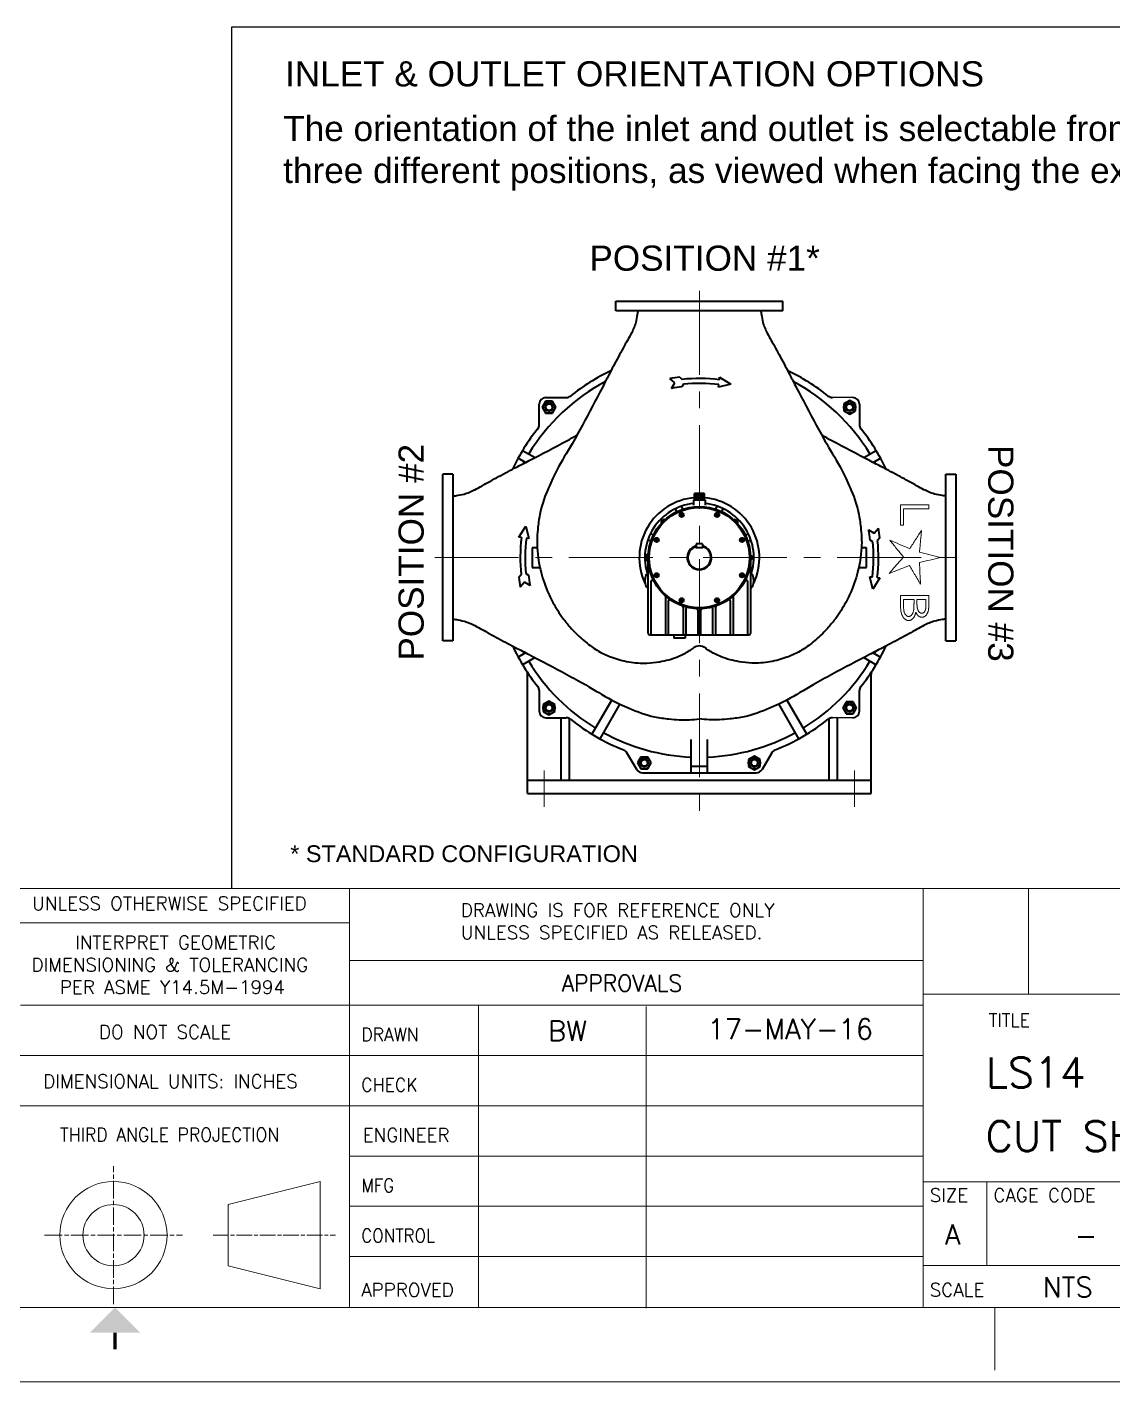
# Model space of a CAD drawing. Header units: inches. Extents: x 2 to 422, y -2 to 317.
# Drawn here: x 202.4 to 331.9, y -2.3 to 159.3 of the extents above; entities that cross this region are included whole.
import ezdxf
from ezdxf.enums import TextEntityAlignment as Align

# ---------------------------------------------------------------- set-up
doc = ezdxf.new("R2010")
doc.units = ezdxf.units.IN
doc.header["$MEASUREMENT"] = 0
doc.linetypes.add('CHAIN', pattern=[0.7087, 0.4724, -0.0591, 0.1181, -0.0591])
doc.linetypes.add('点画线', pattern=[16, 10, -2, 2, -2])
doc.layers.add('Title Block', color=7, linetype='Continuous')
doc.layers.add('TXT', color=7, linetype='Continuous')
doc.layers.add('中心线层', color=1, linetype='点画线', lineweight=18)
doc.layers.add('粗实线层', color=7, linetype='Continuous', lineweight=35)
doc.styles.add('ACANSTS', font='romans.shx', dxfattribs={"height": 1})
doc.styles.add('Roman', font='romans')
doc.styles.get("Standard").update_dxf_attribs({"font": 'arial.ttf'})

# ---------------------------------------------------------------- blocks, each defined once
blk = doc.blocks.new('Lone Star logo')
at = {"color": 7, "linetype": 'Continuous', "lineweight": 15}
for points in [[(0, 0), (-0.39, -1.5), (-0.78, -2.99), (-1.17, -4.47)], [(1.03, -4.5), (0.68, -3), (0.34, -1.5), (0, 0)], [(-11.2, -8.48), (-11.2, -6.49), (-11.2, -4.49), (-11.2, -2.48)], [(-10.36, -2.48), (-10.36, -4.28), (-10.36, -6.07), (-10.36, -7.86)], [(8.03, -8.48), (8.03, -6.48), (8.03, -4.48), (8.03, -2.48)], [(9.94, -3.1), (9.6, -3.1), (9.24, -3.1), (8.87, -3.1)], [(8.87, -3.1), (8.87, -3.74), (8.87, -4.38), (8.87, -5.02)], [(8.87, -5.02), (9.05, -5.02), (9.23, -5.02), (9.4, -5.02)], [(9.4, -5.63), (9.22, -5.63), (9.05, -5.63), (8.87, -5.63)], [(8.87, -5.63), (8.87, -6.38), (8.87, -7.12), (8.87, -7.86)], [(-6.89, -7.86), (-6.89, -8.07), (-6.89, -8.27), (-6.89, -8.48)], [(-1.89, -6.55), (-2.5, -7.98), (-3.11, -9.4), (-3.71, -10.79)], [(3.35, -10.91), (2.79, -9.48), (2.23, -8.05), (1.67, -6.61)]]:
    blk.add_open_spline(points, degree=3, dxfattribs=at)
for points, knots in [([(-11.2, -2.48), (-11.09, -2.48), (-10.98, -2.48), (-10.7, -2.48), (-10.53, -2.48), (-10.36, -2.48)], [0.30497425, 0.30497425, 0.30497425, 0.30497425, 0.3125, 0.3125, 0.32350494, 0.32350494, 0.32350494, 0.32350494]), ([(8.03, -2.48), (8.18, -2.48), (8.33, -2.48), (8.93, -2.48), (9.37, -2.48), (9.78, -2.48)], [0.61710644, 0.61710644, 0.61710644, 0.61710644, 0.625, 0.625, 0.64869183, 0.64869183, 0.64869183, 0.64869183]), ([(9.78, -2.48), (9.86, -2.48), (9.94, -2.48), (10.09, -2.48), (10.17, -2.49), (10.32, -2.49), (10.39, -2.5), (10.54, -2.51), (10.62, -2.51), (10.76, -2.53), (10.84, -2.54), (10.98, -2.56), (11.05, -2.57), (11.19, -2.59), (11.26, -2.61), (11.4, -2.65), (11.46, -2.67), (11.59, -2.71), (11.66, -2.74), (11.75, -2.78), (11.78, -2.79), (11.85, -2.82), (11.88, -2.84), (11.94, -2.88), (11.97, -2.89), (12.03, -2.93), (12.06, -2.95), (12.11, -3), (12.14, -3.02), (12.2, -3.06), (12.22, -3.09), (12.27, -3.14), (12.3, -3.16), (12.35, -3.22), (12.37, -3.25), (12.42, -3.31), (12.44, -3.34), (12.48, -3.4), (12.5, -3.43), (12.53, -3.49), (12.54, -3.5), (12.56, -3.54), (12.56, -3.56), (12.59, -3.62), (12.6, -3.66), (12.62, -3.74), (12.63, -3.78), (12.64, -3.85), (12.64, -3.87), (12.64, -3.92), (12.64, -3.94), (12.64, -3.97)], [0, 0, 0, 0, 0.0625, 0.0625, 0.125, 0.125, 0.1875, 0.1875, 0.25, 0.25, 0.3125, 0.3125, 0.375, 0.375, 0.4375, 0.4375, 0.5, 0.5, 0.5625, 0.5625, 0.59375, 0.59375, 0.625, 0.625, 0.65625, 0.65625, 0.6875, 0.6875, 0.71875, 0.71875, 0.75, 0.75, 0.78125, 0.78125, 0.8125, 0.8125, 0.84375, 0.84375, 0.875, 0.875, 0.890625, 0.890625, 0.90625, 0.90625, 0.9375, 0.9375, 0.96875, 0.96875, 0.984375, 0.984375, 1, 1, 1, 1]), ([(-1.17, -4.47), (-1.57, -4.43), (-1.96, -4.4), (-2.74, -4.33), (-3.13, -4.29), (-3.89, -4.22), (-4.27, -4.19), (-5.03, -4.12), (-5.4, -4.08), (-5.77, -4.05)], [0, 0, 0, 0, 0.25, 0.25, 0.5, 0.5, 0.75, 0.75, 1, 1, 1, 1]), ([(-5.77, -4.05), (-5.13, -4.46), (-4.49, -4.88), (-3.19, -5.71), (-2.54, -6.13), (-1.89, -6.55)], [0, 0, 0, 0, 0.5, 0.5, 1, 1, 1, 1]), ([(5.64, -4.24), (4.88, -4.28), (4.12, -4.33), (2.59, -4.41), (1.81, -4.46), (1.03, -4.5)], [0, 0, 0, 0, 0.5, 0.5, 1, 1, 1, 1]), ([(1.67, -6.61), (2.33, -6.21), (2.99, -5.82), (4.32, -5.03), (4.98, -4.63), (5.64, -4.24)], [0, 0, 0, 0, 0.5, 0.5, 1, 1, 1, 1]), ([(9.4, -5.02), (9.46, -5.02), (9.52, -5.02), (9.64, -5.02), (9.7, -5.02), (9.81, -5.01), (9.87, -5.01), (9.99, -5.01), (10.04, -5), (10.16, -5), (10.22, -4.99), (10.33, -4.98), (10.39, -4.97), (10.47, -4.96), (10.5, -4.96), (10.56, -4.95), (10.59, -4.95), (10.64, -4.94), (10.67, -4.93), (10.73, -4.92), (10.75, -4.92), (10.89, -4.88), (11, -4.85), (11.13, -4.79), (11.16, -4.78), (11.21, -4.76), (11.24, -4.74), (11.32, -4.7), (11.37, -4.67), (11.47, -4.6), (11.51, -4.56), (11.6, -4.47), (11.64, -4.42), (11.7, -4.33), (11.71, -4.31), (11.74, -4.26), (11.74, -4.24), (11.76, -4.21), (11.76, -4.2), (11.77, -4.16), (11.78, -4.15), (11.78, -4.11), (11.79, -4.1), (11.79, -4.05), (11.8, -4.01), (11.8, -3.98)], [0, 0, 0, 0, 0.0625, 0.0625, 0.125, 0.125, 0.1875, 0.1875, 0.25, 0.25, 0.3125, 0.3125, 0.375, 0.375, 0.40625, 0.40625, 0.4375, 0.4375, 0.46875, 0.46875, 0.5, 0.5, 0.625, 0.625, 0.65625, 0.65625, 0.6875, 0.6875, 0.75, 0.75, 0.8125, 0.8125, 0.875, 0.875, 0.90625, 0.90625, 0.921875, 0.921875, 0.9375, 0.9375, 0.953125, 0.953125, 0.96875, 0.96875, 1, 1, 1, 1]), ([(11.04, -5.7), (11, -5.7), (10.97, -5.7), (10.91, -5.69), (10.87, -5.68), (10.77, -5.67), (10.71, -5.67), (10.57, -5.66), (10.51, -5.66), (10.37, -5.65), (10.3, -5.65), (10.17, -5.64), (10.1, -5.64), (9.96, -5.64), (9.89, -5.64), (9.75, -5.64), (9.68, -5.63), (9.54, -5.63), (9.47, -5.63), (9.4, -5.63)], [0, 0, 0, 0, 0.0625, 0.0625, 0.125, 0.125, 0.25, 0.25, 0.375, 0.375, 0.5, 0.5, 0.625, 0.625, 0.75, 0.75, 0.875, 0.875, 1, 1, 1, 1]), ([(11.8, -3.98), (11.8, -3.95), (11.79, -3.92), (11.79, -3.86), (11.78, -3.84), (11.77, -3.79), (11.76, -3.76), (11.74, -3.71), (11.73, -3.69), (11.71, -3.64), (11.7, -3.62), (11.67, -3.58), (11.65, -3.56), (11.61, -3.51), (11.57, -3.48), (11.52, -3.43), (11.5, -3.42), (11.46, -3.39), (11.44, -3.38), (11.38, -3.35), (11.34, -3.33), (11.22, -3.27), (11.14, -3.24), (11.01, -3.2), (10.96, -3.19), (10.88, -3.17), (10.83, -3.16), (10.74, -3.15), (10.7, -3.14), (10.6, -3.13), (10.56, -3.12), (10.47, -3.12), (10.42, -3.11), (10.32, -3.1), (10.28, -3.1), (10.14, -3.1), (10.04, -3.1), (9.94, -3.1)], [0, 0, 0, 0, 0.03125, 0.03125, 0.0625, 0.0625, 0.09375, 0.09375, 0.125, 0.125, 0.15625, 0.15625, 0.1875, 0.1875, 0.25, 0.25, 0.28125, 0.28125, 0.3125, 0.3125, 0.375, 0.375, 0.5, 0.5, 0.5625, 0.5625, 0.625, 0.625, 0.6875, 0.6875, 0.75, 0.75, 0.8125, 0.8125, 0.875, 0.875, 1, 1, 1, 1]), ([(12.49, -6.78), (12.49, -6.75), (12.49, -6.73), (12.48, -6.68), (12.48, -6.65), (12.47, -6.61), (12.46, -6.58), (12.45, -6.54), (12.44, -6.52), (12.42, -6.46), (12.4, -6.42), (12.36, -6.36), (12.35, -6.35), (12.32, -6.31), (12.31, -6.3), (12.27, -6.25), (12.24, -6.22), (12.18, -6.17), (12.15, -6.14), (12.09, -6.09), (12.06, -6.07), (11.99, -6.03), (11.96, -6.01), (11.89, -5.97), (11.86, -5.95), (11.79, -5.92), (11.75, -5.9), (11.68, -5.87), (11.65, -5.86), (11.57, -5.83), (11.54, -5.82), (11.43, -5.79), (11.35, -5.77), (11.19, -5.73), (11.12, -5.72), (11.04, -5.7)], [0, 0, 0, 0, 0.03125, 0.03125, 0.0625, 0.0625, 0.09375, 0.09375, 0.125, 0.125, 0.1875, 0.1875, 0.21875, 0.21875, 0.25, 0.25, 0.3125, 0.3125, 0.375, 0.375, 0.4375, 0.4375, 0.5, 0.5, 0.5625, 0.5625, 0.625, 0.625, 0.6875, 0.6875, 0.75, 0.75, 0.875, 0.875, 1, 1, 1, 1]), ([(12.64, -3.97), (12.64, -4.01), (12.64, -4.05), (12.63, -4.11), (12.63, -4.13), (12.63, -4.17), (12.62, -4.19), (12.61, -4.25), (12.6, -4.29), (12.57, -4.37), (12.56, -4.4), (12.52, -4.48), (12.5, -4.51), (12.46, -4.58), (12.44, -4.61), (12.37, -4.7), (12.33, -4.76), (12.25, -4.84), (12.22, -4.86), (12.17, -4.91), (12.14, -4.93), (12.08, -4.97), (12.05, -4.99), (12, -5.03), (11.97, -5.05), (11.88, -5.1), (11.82, -5.13), (11.73, -5.18), (11.7, -5.19), (11.63, -5.22), (11.6, -5.23), (11.57, -5.24)], [0, 0, 0, 0, 0.0625, 0.0625, 0.09375, 0.09375, 0.125, 0.125, 0.1875, 0.1875, 0.25, 0.25, 0.3125, 0.3125, 0.375, 0.375, 0.5, 0.5, 0.5625, 0.5625, 0.625, 0.625, 0.6875, 0.6875, 0.75, 0.75, 0.875, 0.875, 0.9375, 0.9375, 1, 1, 1, 1]), ([(11.57, -5.24), (11.62, -5.26), (11.67, -5.27), (11.77, -5.29), (11.82, -5.31), (11.92, -5.33), (11.96, -5.35), (12.06, -5.38), (12.11, -5.4), (12.2, -5.43), (12.24, -5.45), (12.31, -5.48), (12.34, -5.49), (12.38, -5.51), (12.4, -5.52), (12.47, -5.55), (12.51, -5.57), (12.6, -5.62), (12.64, -5.65), (12.72, -5.7), (12.76, -5.73), (12.84, -5.79), (12.88, -5.82), (12.93, -5.88), (12.95, -5.9), (12.99, -5.93), (13, -5.95), (13.06, -6.01), (13.09, -6.05), (13.15, -6.14), (13.18, -6.19), (13.23, -6.29), (13.25, -6.34), (13.28, -6.43), (13.29, -6.46), (13.31, -6.52), (13.32, -6.55), (13.33, -6.61), (13.33, -6.65), (13.33, -6.71), (13.33, -6.74), (13.34, -6.78)], [0, 0, 0, 0, 0.0625, 0.0625, 0.125, 0.125, 0.1875, 0.1875, 0.25, 0.25, 0.3125, 0.3125, 0.34375, 0.34375, 0.375, 0.375, 0.4375, 0.4375, 0.5, 0.5, 0.5625, 0.5625, 0.625, 0.625, 0.65625, 0.65625, 0.6875, 0.6875, 0.75, 0.75, 0.8125, 0.8125, 0.875, 0.875, 0.90625, 0.90625, 0.9375, 0.9375, 0.96875, 0.96875, 1, 1, 1, 1]), ([(-6.89, -8.48), (-6.9, -8.48), (-6.9, -8.48), (-7.49, -8.48), (-8.05, -8.48), (-9.11, -8.48), (-9.61, -8.48), (-10.48, -8.48), (-10.85, -8.48), (-11.2, -8.48)], [0.28587209, 0.28587209, 0.28587209, 0.28587209, 0.28606707, 0.28606707, 0.31731707, 0.31731707, 0.34856707, 0.34856707, 0.37519497, 0.37519497, 0.37519497, 0.37519497]), ([(-10.36, -7.86), (-10.29, -7.86), (-10.23, -7.86), (-9.69, -7.86), (-9.19, -7.86), (-8.13, -7.86), (-7.57, -7.86), (-6.95, -7.86), (-6.92, -7.86), (-6.89, -7.86)], [0.30806755, 0.30806755, 0.30806755, 0.30806755, 0.3125, 0.3125, 0.34375, 0.34375, 0.375, 0.375, 0.37656269, 0.37656269, 0.37656269, 0.37656269]), ([(-3.71, -10.79), (-3.13, -10.32), (-2.54, -9.84), (-1.35, -8.87), (-0.75, -8.37), (-0.13, -7.87)], [0, 0, 0, 0, 0.5, 0.5, 1, 1, 1, 1]), ([(-0.13, -7.87), (0.46, -8.38), (1.04, -8.89), (2.2, -9.91), (2.77, -10.41), (3.35, -10.91)], [0, 0, 0, 0, 0.5, 0.5, 1, 1, 1, 1]), ([(10.46, -8.48), (10.02, -8.48), (9.55, -8.48), (8.73, -8.48), (8.38, -8.48), (8.03, -8.48)], [0.60704032, 0.60704032, 0.60704032, 0.60704032, 0.63281008, 0.63281008, 0.65076976, 0.65076976, 0.65076976, 0.65076976]), ([(8.87, -7.86), (8.92, -7.86), (8.96, -7.86), (9.35, -7.86), (9.68, -7.86), (10, -7.86)], [0.6226609, 0.6226609, 0.6226609, 0.6226609, 0.625, 0.625, 0.64310541, 0.64310541, 0.64310541, 0.64310541]), ([(10, -7.86), (10.12, -7.86), (10.25, -7.86), (10.49, -7.86), (10.61, -7.85), (10.79, -7.84), (10.85, -7.83), (10.96, -7.82), (11.02, -7.82), (11.14, -7.8), (11.2, -7.79), (11.31, -7.77), (11.37, -7.76), (11.54, -7.72), (11.66, -7.68), (11.79, -7.62), (11.82, -7.61), (11.87, -7.58), (11.9, -7.57), (11.98, -7.52), (12.03, -7.49), (12.11, -7.44), (12.13, -7.42), (12.18, -7.37), (12.21, -7.35), (12.28, -7.28), (12.32, -7.23), (12.37, -7.16), (12.38, -7.15), (12.4, -7.12), (12.4, -7.1), (12.42, -7.07), (12.43, -7.06), (12.44, -7.02), (12.45, -7.01), (12.46, -6.97), (12.47, -6.96), (12.47, -6.92), (12.48, -6.9), (12.48, -6.85), (12.49, -6.81), (12.49, -6.78)], [0, 0, 0, 0, 0.125, 0.125, 0.25, 0.25, 0.3125, 0.3125, 0.375, 0.375, 0.4375, 0.4375, 0.5, 0.5, 0.625, 0.625, 0.65625, 0.65625, 0.6875, 0.6875, 0.75, 0.75, 0.78125, 0.78125, 0.8125, 0.8125, 0.875, 0.875, 0.890625, 0.890625, 0.90625, 0.90625, 0.921875, 0.921875, 0.9375, 0.9375, 0.953125, 0.953125, 0.96875, 0.96875, 1, 1, 1, 1]), ([(13.34, -6.78), (13.33, -6.82), (13.33, -6.87), (13.33, -6.93), (13.32, -6.96), (13.32, -7), (13.31, -7.02), (13.3, -7.07), (13.3, -7.09), (13.28, -7.13), (13.28, -7.15), (13.25, -7.22), (13.24, -7.26), (13.21, -7.32), (13.2, -7.34), (13.18, -7.37), (13.17, -7.39), (13.14, -7.45), (13.11, -7.48), (13.06, -7.55), (13.04, -7.58), (12.98, -7.64), (12.96, -7.67), (12.9, -7.72), (12.87, -7.75), (12.81, -7.8), (12.78, -7.82), (12.69, -7.89), (12.63, -7.94), (12.51, -8.02), (12.44, -8.05), (12.31, -8.12), (12.25, -8.15), (12.11, -8.21), (12.05, -8.24), (11.91, -8.28), (11.84, -8.3), (11.63, -8.36), (11.49, -8.39), (11.27, -8.43), (11.2, -8.44), (11.06, -8.45), (10.98, -8.46), (10.83, -8.47), (10.76, -8.47), (10.61, -8.48), (10.54, -8.48), (10.46, -8.48)], [0, 0, 0, 0, 0.03125, 0.03125, 0.046875, 0.046875, 0.0625, 0.0625, 0.078125, 0.078125, 0.09375, 0.09375, 0.125, 0.125, 0.140625, 0.140625, 0.15625, 0.15625, 0.1875, 0.1875, 0.21875, 0.21875, 0.25, 0.25, 0.28125, 0.28125, 0.3125, 0.3125, 0.375, 0.375, 0.4375, 0.4375, 0.5, 0.5, 0.5625, 0.5625, 0.625, 0.625, 0.75, 0.75, 0.8125, 0.8125, 0.875, 0.875, 0.9375, 0.9375, 1, 1, 1, 1])]:
    blk.add_open_spline(points, degree=3, knots=knots, dxfattribs=at)
blk = doc.blocks.new('LONE STAR BLOWER TITLE BLOCK (SIZE A)')
at = {"lineweight": 15}
for p, q in [((17.3, 2.6037), (17.3, 3.3125)), ((17.3, 3.3125), (18.0087, 3.3125)), ((18.0087, 2.6037), (18.0087, 3.3125)), ((18.0087, 2.6037), (17.3, 2.6037))]:
    blk.add_line(p, q, dxfattribs=at)
at = {"layer": 'Title Block', "lineweight": 15}
for p, q in [((23.125, 3.3125), (7.9451, 3.3125)), ((23.125, 3.3125), (9.0934, 3.3125)), ((13.4489, 3.3125), (13.4489, 0.5)), ((17.3, 0.5), (17.3, 3.3125)), ((13.4489, 3.0833), (7.9451, 3.0833)), ((17.3, 2.8291), (13.4489, 2.8291)), ((23.125, 2.6037), (17.3, 2.6037)), ((17.3, 2.5291), (11.2399, 2.5291)), ((14.316, 0.5), (14.316, 2.525)), ((15.4415, 0.4959), (15.4415, 2.5209)), ((17.3, 2.1916), (7.9451, 2.1916)), ((17.3, 1.8541), (7.9451, 1.8541)), ((17.3, 1.5166), (13.4489, 1.5166)), ((12.6353, 1.1911), (13.2521, 1.3453)), ((13.2521, 1.3453), (13.2521, 0.6257)), ((23.125, 1.3438), (17.3, 1.3438)), ((17.7275, 1.3438), (17.7275, 0.7813)), ((12.6353, 0.7799), (12.6353, 1.1911)), ((17.3, 1.1791), (13.4489, 1.1791)), ((17.3, 0.8416), (13.4489, 0.8416)), ((13.2521, 0.6257), (12.6353, 0.7799)), ((23.125, 0.7813), (17.3, 0.7813)), ((0.5, 0.5), (23.125, 0.5)), ((15.025, 0.5), (23.125, 0.5)), ((17.7812, 0.0781), (17.7812, 0.5)), ((0, 0), (23.625, 0))]:
    blk.add_line(p, q, dxfattribs=at)
at = {"layer": 'Title Block', "linetype": 'CHAIN', "lineweight": 15, "ltscale": 0.249886}
for p, q in [((11.8643, 0.5229), (11.8643, 1.4481)), ((11.4017, 0.9855), (12.3269, 0.9855))]:
    blk.add_line(p, q, dxfattribs=at)
at = {"layer": 'Title Block', "linetype": 'CHAIN', "lineweight": 15, "ltscale": 0.22211}
blk.add_line((12.5325, 0.9855), (13.3549, 0.9855), dxfattribs=at)
at = {"layer": 'Title Block', "lineweight": 15, "const_width": 0.0225}
blk.add_lwpolyline([(11.875, 0.2188), (11.875, 0.3313)], dxfattribs=at)
at = {"layer": 'Title Block', "lineweight": 15}
for radius in [0.3598, 0.2056]:
    blk.add_circle((11.8643, 0.9855), radius, dxfattribs=at)
blk.add_solid([(11.7063, 0.3313), (12.0437, 0.3313), (11.875, 0.5)], dxfattribs=at)
at = {"layer": 'Title Block', "lineweight": 15, "style": 'ACANSTS'}
for s, height, width, p in [('APPROVALS', 0.1125, 0.951562, (14.8753, 2.6211)), ('TITLE', 0.09, 0.942857, (17.7413, 2.384)), ('DRAWN', 0.09, 0.942857, (13.528, 2.2873)), ('THIRD ANGLE PROJECTION', 0.09, 0.942857, (11.5047, 1.6154))]:
    blk.add_text(s, height=height, dxfattribs=dict(at, width=width)).set_placement(p)
for s, width, p in [('CHECK', 0.942857, (13.528, 1.9948)), ('MFG', 0.90932, (13.528, 1.3198)), ('CONTROL', 0.90932, (13.528, 0.9823))]:
    blk.add_text(s, height=0.09, dxfattribs=dict(at, width=width)).set_placement(p, align=Align.MIDDLE_LEFT)
for s, p in [('ENGINEER', (13.5379, 1.658)), ('APPROVED', (13.528, 0.6176)), ('SCALE', (17.345, 0.6181))]:
    blk.add_text(s, height=0.09, dxfattribs=at).set_placement(p, align=Align.MIDDLE_LEFT)
for s, height, p in [('SIZE', 0.09, (17.345, 1.2088)), ('CAGE CODE', 0.09, (17.7725, 1.2088)), ('A', 0.135, (17.4466, 0.9229))]:
    blk.add_text(s, height=height, dxfattribs=at).set_placement(p)
at = {"layer": 'Title Block', "lineweight": 15, "char_height": 0.09, "attachment_point": 1, "style": 'Roman'}
for s, width, insert in [('UNLESS OTHERWISE SPECIFIED', 2.301064, (11.3178, 3.2585)), ('DRAWING IS FOR REFERENCE ONLY UNLESS SPECIFIED AS RELEASED.', 2.820992, (14.1964, 3.2128)), ('\\pi0.31689;INTERPRET GEOMETRIC \\P\\pi0.02332;DIMENSIONING & TOLERANCING \\P\\pi0.21404;PER ASME Y14.5M-1994', 2.125214, (11.2899, 2.9962)), ('DO NOT SCALE', 2.301064, (11.7668, 2.3946)), ('DIMENSIONAL UNITS: INCHES', 2.301064, (11.3926, 2.0633))]:
    blk.add_mtext_dynamic_manual_height_columns(s, width=width, gutter_width=1.25, heights=[0], dxfattribs=dict(at, insert=insert))
at = {"layer": 'Title Block', "lineweight": 15, "style": 'ACANSTS'}
for tag, p, height in [('DRAWN_BY', (14.3692, 2.2855), 0.135), ('DRAWN_DATE', (15.5145, 2.2938), 0.135), ('DRAWING_SUBTITLE', (17.5134, 1.9768), 0.2025), ('CHECKED_BY', (14.3914, 1.9397), 0.135), ('CHECK_DATE', (15.4958, 1.9404), 0.135), ('ENGINEER', (14.3854, 1.6081), 0.135), ('ENG_DATE', (15.4868, 1.6029), 0.135), ('DRAWING_SUBTITLE', (17.5109, 1.5494), 0.2025), ('MANUFACTURING', (14.3811, 1.2706), 0.135), ('MFG_DATE', (15.4879, 1.2695), 0.135), ('CONTROL', (14.3811, 0.9331), 0.135), ('CONTROL_DATE', (15.4879, 0.932), 0.135), ('CAGE_CODE', (17.7275, 0.9163), 0.135), ('MODEL_FILE_NAME', (8.2952, 0.6111), 0.135), ('APPROVED_BY', (14.3698, 0.5685), 0.135), ('APPROVAL_DATE', (15.4796, 0.5615), 0.135)]:
    blk.add_attdef(tag, p, '', height=height, dxfattribs=at)
at = {"layer": 'Title Block', "lineweight": 15, "style": 'Roman', "flags": 8}
for tag, height, p in [('DWG_NUMBER', 0.2812, (18.9096, 1.1474)), ('SCALE', 0.135, (17.9035, 0.7041)), ('SHEETNUMBER', 0.135, (21.2556, 0.7041)), ('TOTA_SHEETS', 0.135, (21.8939, 0.7016))]:
    blk.add_attdef(tag, text='', height=height, dxfattribs=at).set_placement(p, align=Align.TOP_LEFT)
at = {"layer": 'Title Block', "lineweight": 15, "style": 'ACANSTS'}
blk.add_attdef('REVISION', text='', height=0.135, dxfattribs=at).set_placement((22.8495, 0.8933), align=Align.CENTER)

msp = doc.modelspace()

# ---------------------------------------------------------------- linework, layer by layer
for p, q in [((226.766, 159.279), (226.766, 56.538)), ((412.676, 159.279), (226.766, 159.279)), ((289.905, 125.425), (275.222, 125.425)), ((298.424, 115.11), (297.933, 115.282)), ((298.424, 115.11), (297.933, 115.282)), ((300.871, 115.11), (298.424, 115.11)), ((301.658, 111.876), (301.658, 114.322)), ((301.83, 111.385), (301.658, 111.876)), ((301.83, 111.385), (301.658, 111.876)), ((253.154, 103.357), (253.154, 88.674)), ((311.973, 88.674), (311.973, 103.357)), ((261.962, 82.488), (262.091, 82.056)), ((261.962, 82.488), (262.091, 82.056)), ((303.036, 82.056), (303.165, 82.488)), ((303.036, 82.056), (303.165, 82.488)), ((262.091, 82.056), (262.091, 69.44)), ((303.036, 69.44), (303.036, 82.056)), ((301.83, 80.646), (301.658, 80.155)), ((301.83, 80.646), (301.658, 80.155)), ((301.658, 80.155), (301.658, 77.708)), ((298.424, 76.921), (297.933, 76.749)), ((298.424, 76.921), (297.933, 76.749)), ((300.871, 76.921), (298.424, 76.921)), ((273.543, 73.08), (273.937, 72.74)), ((273.543, 73.08), (273.937, 72.74)), ((273.937, 72.74), (275.092, 70.74)), ((290.035, 70.74), (291.19, 72.74)), ((291.19, 72.74), (291.584, 73.08)), ((291.19, 72.74), (291.584, 73.08)), ((275.774, 70.346), (281.579, 70.346)), ((281.579, 70.346), (281.579, 70.346)), ((281.579, 70.346), (283.548, 70.346)), ((283.548, 70.346), (283.548, 70.346)), ((283.548, 70.346), (289.353, 70.346)), ((296.934, 67.866), (301.067, 67.866))]:
    msp.add_line(p, q)
at = {"layer": '中心线层'}
for p, q in [((282.564, 127.82), (282.564, 64.211)), ((251.01, 96.015), (314.117, 96.015)), ((264.06, 70.621), (264.06, 66.291)), ((301.067, 70.621), (301.067, 66.291))]:
    msp.add_line(p, q, dxfattribs=at)
at = {"layer": '粗实线层'}
for p, q in [((272.623, 125.425), (272.623, 126.606)), ((272.623, 126.606), (292.504, 126.606)), ((292.504, 125.425), (292.504, 126.606)), ((292.504, 125.425), (272.623, 125.425)), ((279.634, 116.859), (279.042, 117.361)), ((279.247, 116.198), (279.634, 116.859)), ((280.222, 117.533), (280.533, 117.27)), ((280.664, 116.69), (280.479, 116.374)), ((286.32, 116.716), (284.842, 116.351)), ((284.842, 116.351), (284.877, 116.644)), ((284.947, 117.231), (284.982, 117.524)), ((284.982, 117.524), (286.32, 116.716)), ((264.256, 115.11), (266.703, 115.11)), ((300.492, 114.762), (299.783, 114.353)), ((301.2, 114.353), (300.492, 114.762)), ((263.469, 111.876), (263.469, 114.322)), ((264.226, 114.652), (263.817, 113.943)), ((263.817, 113.943), (264.226, 113.235)), ((265.044, 114.652), (264.226, 114.652)), ((264.226, 113.235), (265.044, 113.235)), ((265.454, 113.943), (265.044, 114.652)), ((265.044, 113.235), (265.454, 113.943)), ((299.783, 114.353), (299.783, 113.534)), ((299.783, 113.534), (300.492, 113.125)), ((300.492, 113.125), (301.2, 113.534)), ((301.2, 113.534), (301.2, 114.353)), ((301.658, 114.322), (301.658, 111.876)), ((261.49, 108.795), (262.968, 107.943)), ((302.159, 107.943), (303.637, 108.795)), ((261.847, 107.362), (260.959, 107.875)), ((303.28, 107.362), (304.168, 107.875)), ((253.154, 105.956), (251.973, 105.956)), ((251.973, 86.074), (251.973, 105.956)), ((253.154, 105.956), (253.154, 86.074)), ((311.973, 105.956), (313.154, 105.956)), ((311.973, 86.074), (311.973, 105.956)), ((313.154, 105.956), (313.154, 86.074)), ((282.032, 103.692), (281.973, 103.633)), ((281.973, 103.062), (281.973, 103.633)), ((281.973, 103.633), (281.981, 103.633)), ((282.001, 103.653), (281.981, 103.633)), ((281.981, 103.062), (281.981, 103.633)), ((282.001, 103.653), (282.001, 103.062)), ((282.001, 103.653), (282.096, 103.653)), ((282.032, 103.692), (283.095, 103.692)), ((282.082, 103.633), (282.096, 103.653)), ((282.082, 103.062), (282.082, 103.633)), ((282.082, 103.633), (282.221, 103.633)), ((282.236, 103.653), (282.221, 103.633)), ((282.221, 103.062), (282.221, 103.633)), ((282.236, 103.653), (282.236, 103.062)), ((282.236, 103.653), (282.465, 103.653)), ((282.465, 103.062), (282.465, 103.653)), ((282.465, 103.633), (282.662, 103.633)), ((282.662, 103.062), (282.662, 103.653)), ((282.662, 103.653), (282.892, 103.653)), ((282.892, 103.653), (282.892, 103.062)), ((282.906, 103.633), (282.892, 103.653)), ((282.906, 103.062), (282.906, 103.633)), ((282.906, 103.633), (283.045, 103.633)), ((283.031, 103.653), (283.045, 103.633)), ((283.031, 103.653), (283.126, 103.653)), ((283.045, 103.062), (283.045, 103.633)), ((283.095, 103.692), (283.154, 103.633)), ((283.126, 103.653), (283.126, 103.062)), ((283.146, 103.633), (283.126, 103.653)), ((283.146, 103.062), (283.146, 103.633)), ((283.146, 103.633), (283.154, 103.633)), ((283.154, 103.062), (283.154, 103.633)), ((279.873, 101.481), (279.718, 101.855)), ((280.602, 101.78), (280.446, 102.156)), ((281.875, 102.905), (281.875, 102.252)), ((281.875, 102.905), (283.253, 102.905)), ((281.973, 103.062), (283.154, 103.062)), ((281.973, 102.905), (281.973, 103.023)), ((281.973, 103.023), (283.154, 103.023)), ((282.012, 103.023), (282.012, 103.062)), ((283.115, 103.023), (283.115, 103.062)), ((283.154, 102.905), (283.154, 103.023)), ((283.253, 102.905), (283.253, 102.252)), ((284.525, 101.78), (284.681, 102.156)), ((285.254, 101.481), (285.409, 101.855)), ((278.033, 100.396), (278.388, 100.6)), ((278.033, 100.093), (278.033, 100.396)), ((278.388, 100.6), (278.485, 100.544)), ((280.454, 101.242), (280.337, 101.175)), ((280.337, 101.175), (280.337, 101.04)), ((280.337, 101.04), (280.454, 100.972)), ((280.571, 101.175), (280.454, 101.242)), ((280.454, 100.972), (280.571, 101.04)), ((280.571, 101.04), (280.571, 101.175)), ((284.673, 101.242), (284.556, 101.175)), ((284.556, 101.175), (284.556, 101.04)), ((284.556, 101.04), (284.673, 100.972)), ((284.79, 101.175), (284.673, 101.242)), ((284.673, 100.972), (284.79, 101.04)), ((284.79, 101.04), (284.79, 101.175)), ((286.643, 100.544), (286.739, 100.6)), ((286.739, 100.6), (287.094, 100.396)), ((287.094, 100.396), (287.094, 100.093)), ((261.055, 98.434), (261.862, 99.771)), ((261.862, 99.771), (262.228, 98.293)), ((277.097, 98.706), (276.724, 98.86)), ((288.03, 98.705), (288.403, 98.86)), ((302.746, 99.332), (303.407, 98.945)), ((303.407, 98.945), (303.909, 99.537)), ((261.348, 98.399), (261.055, 98.434)), ((262.228, 98.293), (261.934, 98.328)), ((262.642, 97.196), (262.642, 94.834)), ((263.223, 97.196), (262.642, 97.196)), ((276.795, 97.979), (276.422, 98.133)), ((277.471, 98.259), (277.354, 98.192)), ((277.354, 98.192), (277.354, 98.057)), ((277.354, 98.057), (277.471, 97.989)), ((277.588, 98.192), (277.471, 98.259)), ((277.471, 97.989), (277.588, 98.057)), ((277.588, 98.057), (277.588, 98.192)), ((282.201, 97.649), (282.17, 97.618)), ((282.17, 97.618), (282.17, 97.208)), ((282.17, 97.196), (282.17, 97.397)), ((282.17, 97.208), (282.201, 97.177)), ((282.17, 97.196), (282.182, 97.196)), ((282.938, 97.177), (282.19, 97.177)), ((282.926, 97.649), (282.201, 97.649)), ((282.926, 97.177), (282.201, 97.177)), ((282.957, 97.618), (282.926, 97.649)), ((282.926, 97.177), (282.957, 97.208)), ((282.957, 97.618), (282.957, 97.208)), ((282.957, 97.336), (282.957, 97.196)), ((287.656, 98.259), (287.539, 98.192)), ((287.539, 98.192), (287.539, 98.057)), ((287.539, 98.057), (287.656, 97.989)), ((287.773, 98.192), (287.656, 98.259)), ((287.656, 97.989), (287.773, 98.057)), ((287.773, 98.057), (287.773, 98.192)), ((288.333, 97.979), (288.705, 98.133)), ((302.485, 97.196), (301.904, 97.196)), ((302.485, 94.834), (302.485, 97.196)), ((303.238, 97.915), (302.922, 98.099)), ((304.082, 98.356), (303.818, 98.046)), ((276.304, 96.22), (276.479, 96.321)), ((276.304, 95.811), (276.304, 96.22)), ((276.461, 95.72), (276.304, 95.811)), ((276.461, 86.999), (276.461, 96.015)), ((288.648, 96.321), (288.823, 96.22)), ((288.666, 96.015), (288.666, 86.999)), ((288.823, 95.811), (288.666, 95.72)), ((288.823, 96.22), (288.823, 95.811)), ((261.046, 93.674), (261.309, 93.984)), ((261.889, 94.116), (262.205, 93.931)), ((262.642, 94.834), (263.553, 94.834)), ((276.214, 93.948), (276.461, 93.948)), ((277.471, 94.041), (277.354, 93.973)), ((277.354, 93.973), (277.354, 93.838)), ((277.354, 93.838), (277.471, 93.771)), ((277.588, 93.973), (277.471, 94.041)), ((277.471, 93.771), (277.588, 93.838)), ((277.588, 93.838), (277.588, 93.973)), ((287.656, 94.041), (287.539, 93.973)), ((287.539, 93.973), (287.539, 93.838)), ((287.539, 93.838), (287.656, 93.771)), ((287.773, 93.973), (287.656, 94.041)), ((287.656, 93.771), (287.773, 93.838)), ((287.773, 93.838), (287.773, 93.973)), ((288.913, 93.948), (288.666, 93.948)), ((301.574, 94.834), (302.485, 94.834)), ((302.9, 93.737), (303.193, 93.702)), ((303.265, 92.259), (302.9, 93.737)), ((261.72, 93.085), (261.218, 92.494)), ((262.381, 92.699), (261.72, 93.085)), ((276.214, 92.57), (276.461, 92.57)), ((276.776, 93.112), (276.776, 86.889)), ((288.351, 86.889), (288.351, 93.112)), ((288.913, 92.57), (288.666, 92.57)), ((304.072, 93.596), (303.265, 92.259)), ((303.779, 93.632), (304.072, 93.596)), ((278.548, 86.889), (278.548, 91.332)), ((278.863, 90.78), (278.863, 86.889)), ((280.454, 91.058), (280.337, 90.99)), ((280.337, 90.99), (280.337, 90.855)), ((280.337, 90.855), (280.454, 90.788)), ((280.571, 90.99), (280.454, 91.058)), ((280.454, 90.788), (280.571, 90.855)), ((280.571, 90.855), (280.571, 90.99)), ((284.673, 91.058), (284.556, 90.99)), ((284.556, 90.99), (284.556, 90.855)), ((284.556, 90.855), (284.673, 90.788)), ((284.79, 90.99), (284.673, 91.058)), ((284.673, 90.788), (284.79, 90.855)), ((284.79, 90.855), (284.79, 90.99)), ((286.264, 86.889), (286.264, 90.78)), ((286.579, 91.332), (286.579, 86.889)), ((280.634, 90.086), (280.634, 86.889)), ((280.949, 89.877), (280.949, 86.889)), ((282.406, 86.889), (282.406, 89.726)), ((282.721, 89.726), (282.721, 86.889)), ((284.178, 86.889), (284.178, 89.877)), ((284.493, 90.086), (284.493, 86.889)), ((253.154, 86.074), (251.973, 86.074)), ((276.658, 86.803), (288.469, 86.803)), ((279.512, 86.803), (279.512, 86.409)), ((279.512, 86.803), (279.512, 86.409)), ((280.89, 86.409), (279.512, 86.409)), ((280.89, 86.803), (280.89, 86.409)), ((280.89, 86.803), (280.89, 86.409)), ((311.973, 86.074), (313.154, 86.074)), ((261.847, 84.668), (260.959, 84.155)), ((262.968, 84.088), (261.49, 83.235)), ((302.159, 84.088), (303.637, 83.235)), ((303.28, 84.668), (304.168, 84.155)), ((262.091, 67.866), (262.091, 82.056)), ((303.036, 67.866), (303.036, 82.056)), ((263.469, 80.155), (263.469, 77.708)), ((301.658, 77.708), (301.658, 80.155)), ((264.635, 78.905), (263.927, 78.496)), ((263.927, 78.496), (263.927, 77.678)), ((263.927, 77.678), (264.635, 77.269)), ((265.344, 78.496), (264.635, 78.905)), ((264.635, 77.269), (265.344, 77.678)), ((265.344, 77.678), (265.344, 78.496)), ((272.12, 79.036), (269.763, 74.954)), ((273.075, 78.565), (270.683, 74.422)), ((294.444, 74.422), (292.052, 78.565)), ((295.364, 74.954), (293.007, 79.036)), ((300.083, 78.796), (299.673, 78.087)), ((299.673, 78.087), (300.083, 77.378)), ((300.901, 78.796), (300.083, 78.796)), ((301.31, 78.087), (300.901, 78.796)), ((300.901, 77.378), (301.31, 78.087)), ((264.256, 76.921), (266.703, 76.921)), ((266.091, 69.44), (266.091, 76.921)), ((267.091, 69.44), (267.091, 76.818)), ((298.036, 69.44), (298.036, 76.818)), ((299.036, 69.44), (299.036, 76.921)), ((300.083, 77.378), (300.901, 77.378)), ((281.579, 70.346), (281.579, 74.325)), ((283.548, 70.346), (283.548, 74.325)), ((275.092, 70.74), (273.937, 72.74)), ((291.19, 72.74), (290.035, 70.74)), ((275.592, 72.233), (275.183, 71.525)), ((275.183, 71.525), (275.592, 70.816)), ((276.411, 72.233), (275.592, 72.233)), ((276.82, 71.525), (276.411, 72.233)), ((276.411, 70.816), (276.82, 71.525)), ((281.579, 71.133), (283.548, 71.133)), ((289.126, 72.343), (288.417, 71.934)), ((288.417, 71.934), (288.417, 71.116)), ((288.417, 71.116), (289.126, 70.706)), ((289.834, 71.934), (289.126, 72.343)), ((289.126, 70.706), (289.834, 71.116)), ((289.834, 71.116), (289.834, 71.934)), ((275.592, 70.816), (276.411, 70.816)), ((275.774, 70.346), (289.353, 70.346)), ((303.036, 69.44), (262.091, 69.44)), ((262.091, 67.866), (303.036, 67.866))]:
    msp.add_line(p, q, dxfattribs=at)
for centre, radius in [((264.635, 113.943), 0.709), ((264.635, 113.943), 0.472), ((264.635, 113.943), 0.394), ((300.492, 113.943), 0.709), ((300.492, 113.943), 0.472), ((300.492, 113.943), 0.394), ((282.564, 96.015), 6.102), ((282.564, 96.015), 5.984), ((280.454, 101.107), 0.256), ((280.454, 101.107), 0.244), ((280.454, 101.107), 0.135), ((284.673, 101.107), 0.256), ((284.673, 101.107), 0.244), ((284.673, 101.107), 0.135), ((277.471, 98.124), 0.256), ((277.471, 98.124), 0.244), ((277.471, 98.124), 0.135), ((287.656, 98.124), 0.256), ((287.656, 98.124), 0.244), ((287.656, 98.124), 0.135), ((277.471, 93.906), 0.256), ((277.471, 93.906), 0.244), ((277.471, 93.906), 0.135), ((287.656, 93.906), 0.256), ((287.656, 93.906), 0.244), ((287.656, 93.906), 0.135), ((280.454, 90.923), 0.256), ((280.454, 90.923), 0.244), ((280.454, 90.923), 0.135), ((284.673, 90.923), 0.256), ((284.673, 90.923), 0.244), ((284.673, 90.923), 0.135), ((264.635, 78.087), 0.709), ((264.635, 78.087), 0.472), ((264.635, 78.087), 0.394), ((300.492, 78.087), 0.709), ((300.492, 78.087), 0.472), ((300.492, 78.087), 0.394), ((276.001, 71.525), 0.709), ((276.001, 71.525), 0.472), ((276.001, 71.525), 0.394), ((289.126, 71.525), 0.709), ((289.126, 71.525), 0.472), ((289.126, 71.525), 0.394)]:
    msp.add_circle(centre, radius, dxfattribs=at)
for centre, radius, start, end in [((282.564, 96.015), 24.646, 115.31129, 128.58041), ((282.564, 96.015), 24.646, 51.41959, 64.68872), ((282.564, 96.015), 23.805, 118.0571, 148.72067), ((282.563, 97.393), 20.276, 96.62885, 100), ((282.563, 97.393), 19.094, 96.26456, 100), ((282.563, 97.393), 19.98, 83.14637, 95.83202), ((282.563, 97.393), 19.39, 83.14637, 95.62012), ((282.564, 96.015), 23.805, 31.27933, 61.94292), ((264.256, 114.322), 0.787, 90, 180), ((266.703, 115.897), 0.787, 270, 308.58041), ((298.424, 115.897), 0.787, 231.41965, 269.99998), ((300.871, 114.322), 0.787, 0, 90), ((264.635, 113.943), 0.719, 141.35808, 158.80397), ((264.635, 113.943), 0.413, 15, 315), ((300.492, 113.943), 0.413, 285, 225), ((300.492, 113.943), 0.719, 51.35808, 68.80397), ((262.682, 111.876), 0.787, 321.41962, 359.99999), ((302.445, 111.876), 0.787, 179.99999, 218.58045), ((282.564, 96.015), 24.646, 141.41959, 154.68872), ((282.564, 96.015), 24.646, 25.31129, 38.58041), ((282.564, 96.015), 23.805, 151.27933, 151.94292), ((282.564, 96.015), 23.805, 28.0571, 28.72067), ((282.564, 96.015), 7.162, 94.79577, 205.16914), ((282.564, 96.015), 6.496, 96.08994, 198.55912), ((282.564, 96.015), 7.162, 334.8309, 85.20424), ((282.564, 96.015), 6.496, 341.44088, 83.91006), ((278.388, 100.191), 0.354, 75.82549, 194.00532), ((286.739, 100.191), 0.354, 345.99488, 104.17483), ((283.942, 96.016), 19.094, 6.26456, 10), ((283.942, 96.016), 20.276, 6.62885, 10), ((281.186, 96.015), 19.98, 173.14637, 185.83202), ((281.186, 96.015), 19.39, 173.14637, 185.62012), ((282.564, 96.015), 1.449, 105.88253, 74.0958), ((282.564, 96.015), 1.437, 105.9008, 74.0992), ((282.564, 96.015), 1.378, 106.60155, 73.39845), ((282.19, 97.196), 0.0197, 180, 270), ((282.938, 97.196), 0.0197, 270, 0), ((283.942, 96.016), 19.39, 353.14637, 5.62012), ((283.942, 96.016), 19.98, 353.14637, 5.83202), ((276.658, 96.015), 0.512, 110.28159, 247.17437), ((276.658, 96.015), 0.472, 112.01016, 245.37304), ((276.658, 96.015), 0.362, 168.22756, 191.72862), ((276.658, 96.015), 0.354, 120.32848, 236.13105), ((276.658, 96.015), 0.362, 119.61734, 131.46832), ((276.658, 96.015), 0.362, 228.67323, 236.99766), ((288.469, 96.015), 0.354, 303.86814, 59.67141), ((281.186, 96.015), 19.094, 186.26456, 190), ((278.238, 93.259), 2.165, 162.20841, 197.79159), ((276.214, 93.909), 0.0394, 90, 162.20841), ((288.913, 93.909), 0.0394, 17.79159, 90), ((286.889, 93.259), 2.165, 342.20841, 17.79159), ((281.186, 96.015), 20.276, 186.62885, 190), ((276.214, 92.61), 0.0394, 197.79159, 270), ((282.564, 96.015), 7.162, 208.84783, 211.17574), ((276.973, 93.112), 0.197, 27.43929, 179.99997), ((288.154, 93.112), 0.197, 0.00003, 152.56071), ((282.564, 96.015), 7.162, 328.82426, 331.15217), ((288.913, 92.61), 0.0394, 270, 342.20841), ((278.351, 91.332), 0.197, 0.00003, 48.02927), ((279.06, 90.78), 0.197, 56.20332, 179.99991), ((286.067, 90.78), 0.197, 0.00002, 123.79682), ((286.776, 91.332), 0.197, 131.97115, 179.99983), ((280.438, 90.086), 0.197, 359.99994, 70.27553), ((281.146, 89.877), 0.197, 76.99722, 179.99995), ((282.209, 89.726), 0.197, 359.99998, 86.77547), ((282.918, 89.726), 0.197, 93.22453, 180.00002), ((283.981, 89.877), 0.197, 359.99997, 103.00295), ((284.69, 90.086), 0.197, 109.7242, 180.00017), ((276.658, 86.999), 0.197, 180, 270), ((288.469, 86.999), 0.197, 270, 0), ((282.564, 96.015), 24.646, 205.31129, 218.58041), ((282.564, 96.015), 23.805, 208.0571, 208.72067), ((282.564, 84.299), 1.181, 52.6649, 127.3351), ((282.564, 96.015), 24.646, 321.41959, 334.68872), ((282.564, 96.015), 23.805, 331.27933, 331.94292), ((261.304, 82.056), 0.787, 359.99999, 33.28896), ((282.564, 96.015), 23.805, 211.27933, 238.66387), ((282.564, 96.015), 23.805, 301.33613, 328.72067), ((303.823, 82.056), 0.787, 146.711, 180.00002), ((262.682, 80.155), 0.787, 0.00001, 38.58038), ((302.445, 80.155), 0.787, 141.41955, 180.00001), ((264.256, 77.708), 0.787, 180, 270), ((264.635, 78.087), 0.413, 105, 45), ((300.492, 78.087), 0.413, 195, 135), ((300.871, 77.708), 0.787, 270, 0), ((300.492, 78.087), 0.719, 321.35808, 338.80397), ((264.635, 78.087), 0.719, 231.35808, 248.80397), ((266.703, 76.133), 0.787, 51.41959, 90), ((282.564, 96.015), 24.646, 231.41959, 248.53079), ((282.564, 96.015), 24.646, 291.46921, 308.58041), ((298.424, 76.133), 0.787, 90.00002, 128.58035), ((282.564, 96.015), 23.805, 241.22253, 267.63039), ((282.564, 96.015), 23.805, 272.36961, 298.77747), ((273.255, 72.347), 0.787, 29.99998, 68.53086), ((291.872, 72.347), 0.787, 111.46921, 150), ((276.001, 71.525), 0.413, 135, 75), ((289.126, 71.525), 0.413, 165, 105), ((275.774, 71.133), 0.787, 210, 270), ((276.001, 71.525), 0.719, 261.35808, 278.80397), ((289.353, 71.133), 0.787, 270, 330), ((289.126, 71.525), 0.719, 291.35808, 308.80397)]:
    msp.add_arc(centre, radius, start, end, dxfattribs=at)
for points, knots in [([(275.222, 125.425), (275.219, 125.36), (275.207, 125.212), (275.121, 124.761), (275.001, 123.913), (274.532, 122.904), (273.984, 121.898), (273.452, 120.959), (272.893, 119.934), (272.332, 118.879), (271.836, 117.931), (271.398, 117.085), (270.363, 115.074), (269.029, 112.552), (267.237, 109.25), (265.937, 107.208), (265.083, 105.446), (264.321, 103.793), (263.597, 101.856), (263.28, 99.408), (263.141, 97.49), (263.358, 95.89), (263.508, 95.023), (263.796, 93.782), (264.253, 92.355), (265.191, 90.416), (266.105, 88.991), (267.087, 87.783), (268.081, 86.716), (269.262, 85.691), (270.678, 84.73), (271.957, 84.173), (273.106, 83.8), (274.491, 83.495), (276.096, 83.38), (277.689, 83.557), (278.945, 83.818), (279.907, 84.164), (280.731, 84.542), (281.343, 84.869), (281.7, 85.126), (281.847, 85.238)], [0, 0, 0, 0, 64.4232172, 147.9191667, 458.0587938, 916.101728, 1245.4696342, 1604.1594671, 1992.1165957, 2411.6114109, 2796.5279971, 3060.9164983, 3362.1564795, 5055.0386735, 5909.2144666, 7112.6587433, 7467.1976094, 7863.0791693, 8931.4852691, 9510.1750221, 10323.8131189, 10840.14737, 11117.9635436, 11202.4154048, 12111.3613336, 12605.1209828, 13349.781708, 13794.9107903, 14158.1501935, 14804.3944335, 15352.0835218, 15859.9123106, 16191.6962921, 16556.8076254, 17273.9717275, 17785.3129399, 18152.9966168, 18551.714128, 18803.207994, 19057.9771843, 19242.3682083, 19242.3682083, 19242.3682083, 19242.3682083]), ([(289.905, 125.425), (289.908, 125.36), (289.92, 125.212), (290.006, 124.761), (290.127, 123.913), (290.595, 122.904), (291.143, 121.898), (291.675, 120.959), (292.234, 119.934), (292.795, 118.879), (293.291, 117.931), (293.729, 117.085), (294.764, 115.074), (296.098, 112.552), (297.89, 109.25), (299.19, 107.208), (300.045, 105.446), (300.806, 103.793), (301.53, 101.856), (301.847, 99.408), (301.986, 97.49), (301.769, 95.89), (301.619, 95.023), (301.331, 93.782), (300.874, 92.355), (299.936, 90.416), (299.022, 88.991), (298.04, 87.783), (297.046, 86.716), (295.866, 85.691), (294.449, 84.73), (293.17, 84.173), (292.021, 83.8), (290.636, 83.495), (289.031, 83.38), (287.438, 83.557), (286.182, 83.818), (285.22, 84.164), (284.396, 84.542), (283.784, 84.869), (283.427, 85.126), (283.28, 85.238)], [0, 0, 0, 0, 41.6913129, 95.7254935, 296.4315246, 592.8527856, 806.002346, 1038.127513, 1289.1929322, 1560.6678811, 1809.7656213, 1980.8639335, 2175.8105824, 3271.3547711, 3824.1323534, 4602.9381016, 4832.3769815, 5088.5706752, 5779.9868281, 6154.4843555, 6681.028076, 7015.172407, 7194.9604014, 7249.6131977, 7837.835127, 8157.3703647, 8639.2755634, 8927.3396597, 9162.4090689, 9580.6243022, 9935.0598323, 10263.6998761, 10478.4129932, 10714.6938171, 11178.8046495, 11509.7177489, 11747.663258, 12005.6922301, 12168.4458135, 12333.3190143, 12452.6471728, 12452.6471728, 12452.6471728, 12452.6471728]), ([(253.154, 103.357), (253.219, 103.36), (253.366, 103.371), (253.817, 103.458), (254.666, 103.578), (255.675, 104.047), (256.681, 104.595), (257.62, 105.127), (258.645, 105.686), (259.699, 106.247), (260.648, 106.743), (261.494, 107.18), (263.505, 108.216), (265.675, 109.364), (267.569, 110.388), (267.97, 110.609)], [0, 0, 0, 0, 41.6913129, 95.7254935, 296.4315246, 592.8527856, 806.002346, 1038.127513, 1289.1929322, 1560.6678811, 1809.7656213, 1980.8639335, 2175.8105824, 3271.3547711, 3566.9891527, 3566.9891527, 3566.9891527, 3566.9891527]), ([(311.973, 103.357), (311.908, 103.36), (311.761, 103.371), (311.31, 103.458), (310.461, 103.578), (309.452, 104.047), (308.446, 104.595), (307.508, 105.127), (306.482, 105.686), (305.428, 106.247), (304.479, 106.743), (303.634, 107.18), (301.622, 108.216), (299.452, 109.364), (297.558, 110.388), (297.157, 110.609)], [0, 0, 0, 0, 64.4232172, 147.9191667, 458.0587938, 916.101728, 1245.4696342, 1604.1594671, 1992.1165957, 2411.6114109, 2796.5279971, 3060.9164983, 3362.1564795, 5055.0386735, 5511.8699539, 5511.8699539, 5511.8699539, 5511.8699539]), ([(253.154, 88.674), (253.219, 88.67), (253.366, 88.659), (253.817, 88.573), (254.666, 88.452), (255.675, 87.983), (256.681, 87.435), (257.62, 86.904), (258.645, 86.345), (259.699, 85.784), (260.648, 85.288), (261.494, 84.85), (263.505, 83.815), (266.027, 82.481), (269.329, 80.688), (271.371, 79.388), (273.133, 78.534), (274.786, 77.773), (276.723, 77.048), (279.171, 76.732), (280.967, 76.601), (282.171, 76.742), (282.564, 76.799)], [0, 0, 0, 0, 64.4232172, 147.9191667, 458.0587938, 916.101728, 1245.4696342, 1604.1594671, 1992.1165957, 2411.6114109, 2796.5279971, 3060.9164983, 3362.1564795, 5055.0386735, 5909.2144666, 7112.6587433, 7467.1976094, 7863.0791693, 8931.4852691, 9510.1750221, 10323.8131189, 10719.1082172, 10719.1082172, 10719.1082172, 10719.1082172]), ([(311.973, 88.674), (311.908, 88.67), (311.761, 88.659), (311.31, 88.573), (310.461, 88.452), (309.452, 87.983), (308.446, 87.435), (307.508, 86.904), (306.482, 86.345), (305.428, 85.784), (304.479, 85.288), (303.634, 84.85), (301.622, 83.815), (299.1, 82.481), (295.799, 80.688), (293.756, 79.388), (291.994, 78.534), (290.341, 77.773), (288.404, 77.048), (285.956, 76.732), (284.16, 76.601), (282.956, 76.742), (282.564, 76.799)], [0, 0, 0, 0, 41.6913129, 95.7254935, 296.4315246, 592.8527856, 806.002346, 1038.127513, 1289.1929322, 1560.6678811, 1809.7656213, 1980.8639335, 2175.8105824, 3271.3547711, 3824.1323534, 4602.9381016, 4832.3769815, 5088.5706752, 5779.9868281, 6154.4843555, 6681.028076, 6936.8384888, 6936.8384888, 6936.8384888, 6936.8384888])]:
    msp.add_open_spline(points, degree=3, knots=knots, dxfattribs=at)

# ---------------------------------------------------------------- block references
ref = msp.add_blockref('LONE STAR BLOWER TITLE BLOCK (SIZE A)', (2.023, -2.285), dxfattribs=dict(xscale=17.75796442161139, yscale=17.75796442161139, zscale=17.75796442161139))
ref.add_attrib('SCALE', 'NTS', dxfattribs={"layer": 'Title Block', "lineweight": 15, "height": 2.3973, "style": 'Roman'}).set_placement((323.504, 10.219), align=Align.TOP_LEFT)
ref.add_attrib('DRAWING_SUBTITLE', 'LS14', (316.758, 32.82), dxfattribs={"layer": 'Title Block', "lineweight": 15, "height": 3.596, "style": 'ACANSTS'})
ref.add_attrib('CAGE_CODE', '   -', (321.975, 13.986), dxfattribs={"layer": 'Title Block', "lineweight": 15, "height": 2.3973, "style": 'ACANSTS'})
ref.add_attrib('DRAWN_BY', 'BW', (264.516, 38.374), dxfattribs={"layer": 'Title Block', "lineweight": 15, "height": 2.3973, "style": 'ACANSTS'})
ref.add_attrib('DRAWN_DATE', '17-MAY-16', (283.534, 38.595), dxfattribs={"layer": 'Title Block', "lineweight": 15, "height": 2.3973, "style": 'ACANSTS'})
ref.add_attrib('DRAWING_SUBTITLE', 'CUT SHEET', (316.714, 25.229), dxfattribs={"layer": 'Title Block', "lineweight": 15, "height": 3.596, "style": 'ACANSTS'})
at = {"xscale": 0.5625, "yscale": 0.5625, "zscale": 0.5625, "rotation": 270}
msp.add_blockref('Lone Star logo', (311.33, 96.015), dxfattribs=at)

# ---------------------------------------------------------------- texts
at = {"insert": (232.947, 148.686), "char_height": 3, "attachment_point": 1}
msp.add_mtext_dynamic_manual_height_columns('The orientation of the inlet and outlet is selectable from any of the \\Pthree different positions, as viewed when facing the exterior of the part:', width=166.54562, gutter_width=1, heights=[0], dxfattribs=at)
at = {"char_height": 3, "attachment_point": 1}
for s, width, insert, rotation in [('POSITION #2', 31.09013, (246.696, 83.727), 90), ('POSITION #3', 28.41011, (320.006, 109.445), 270)]:
    msp.add_mtext_dynamic_manual_height_columns(s, width=width, gutter_width=1, heights=[0], dxfattribs=dict(at, insert=insert, rotation=rotation))
at = {"lineweight": 15, "insert": (233.787, 61.701), "char_height": 2, "attachment_point": 1}
msp.add_mtext_dynamic_manual_height_columns('* STANDARD CONFIGURATION', width=132.13105, gutter_width=1, heights=[0], dxfattribs=at)
at = {"layer": 'TXT', "lineweight": 5}
for s, p in [('INLET & OUTLET ORIENTATION OPTIONS', (274.838, 152.208)), ('POSITION #1*', (283.19, 130.224))]:
    msp.add_text(s, height=3, dxfattribs=at).set_placement(p, align=Align.CENTER)

doc.saveas('drawing.dxf')
